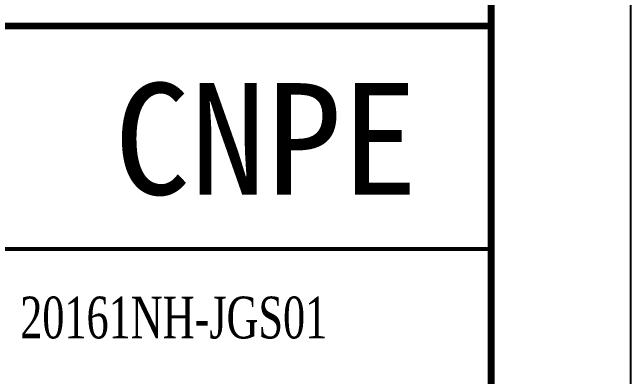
# Model space of a CAD drawing. Header units: inches. Extents: x 6 to 109360, y -14990 to 740552.
# Drawn here: x 802.85 to 847.21, y -4585.51 to -4559.37 of the extents above; entities that cross this region are included whole.
import ezdxf

# ---------------------------------------------------------------- set-up
doc = ezdxf.new("R2010")
doc.units = ezdxf.units.IN
doc.header["$MEASUREMENT"] = 0
doc.layers.add('1', color=7, linetype='Continuous')
doc.layers.add('PUB_TEXT', color=7, linetype='Continuous')
doc.styles.add('宋体', font='', dxfattribs={"width": 0.7})
doc.styles.get('宋体').set_extended_font_data('SimSun')

# ---------------------------------------------------------------- blocks, each defined once
blk = doc.blocks.new('图签')
at = {"layer": '1', "color": 7, "const_width": 0.5}
for points in [[(-180, 0), (0, 0), (0, 131.762), (-180, 131.762)], [(-180, 58), (0, 58), (0, 0), (-180, 0)]]:
    blk.add_lwpolyline(points, close=True, dxfattribs=at)
at = {"layer": '1', "color": 7, "const_width": 0.3}
blk.add_lwpolyline([(-180, 42), (0, 42)], dxfattribs=at)
at = {"linetype": 'Continuous', "insert": (-22.782, 37.062), "char_height": 3, "attachment_point": 5, "style": '宋体'}
blk.add_mtext_dynamic_manual_height_columns('{\\fTimes New Roman|b0|i0|c0|p18;20161NH-JGS01}', width=17.30878, gutter_width=1, heights=[-3.067], dxfattribs=at)
at = {"layer": 'PUB_TEXT', "color": 7, "style": '宋体'}
blk.add_text('CNPE', height=8, dxfattribs=at).set_placement((-27.046, 45.903))
blk = doc.blocks.new('*U117')
blk.add_blockref('图签', (0, 0))

msp = doc.modelspace()

# ---------------------------------------------------------------- linework, layer by layer
at = {"color": 4, "flags": 128}
msp.add_lwpolyline([(847.21035, -3439.42833), (847.21035, -4628.42833)], dxfattribs=at)
at = {"const_width": 0.5}
msp.add_lwpolyline([(837.21035, -3464.42833), (837.21035, -4618.34833), (16.21035, -4618.34833), (16.21035, -3464.42833)], close=True, dxfattribs=at)

# ---------------------------------------------------------------- block references
msp.add_blockref('*U117', (837.21035, -4618.34833))

doc.saveas('drawing.dxf')
